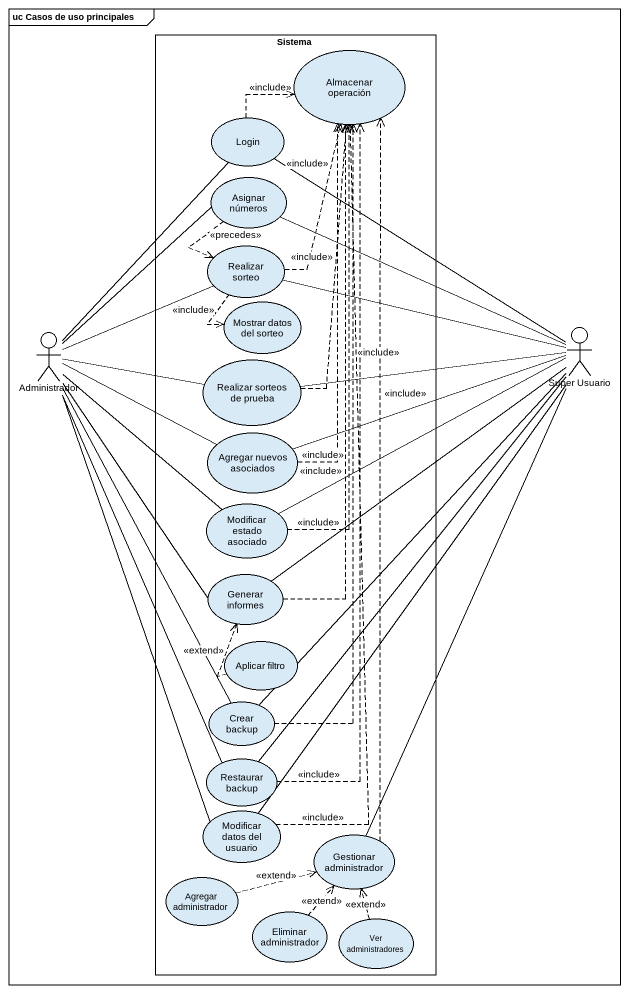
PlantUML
@startuml
mainframe uc Casos de uso principales
rectangle Sistema {
  usecase "Almacenar operación" as Almacenar_operación
  usecase Login
  usecase "Asignar números" as Asignar_números
  usecase "Realizar sorteo" as Realizar_sorteo
  usecase "Mostrar datos del sorteo" as Mostrar_datos_del_sorteo
  usecase "Realizar sorteos de prueba" as Realizar_sorteos_de_prueba
  usecase "Agregar nuevos asociados" as Agregar_nuevos_asociados
  usecase "Modificar estado asociado" as Modificar_estado_asociado
  usecase "Generar informes" as Generar_informes
  usecase "Aplicar filtro" as Aplicar_filtro
  usecase "Crear backup" as Crear_backup
  usecase "Restaurar backup" as Restaurar_backup
  usecase "Modificar datos del usuario" as Modificar_datos_del_usuario
  usecase "Gestionar administrador" as Gestionar_administrador
  usecase "Agregar administrador" as Agregar_administrador
  usecase "Eliminar administrador" as Eliminar_administrador
  usecase "Ver administradores" as Ver_administradores
}
actor Administrador
actor "Super Usuario" as Super_Usuario
Login .right.> Almacenar_operación : <<include>>
Asignar_números ..> Realizar_sorteo : <<precedes>>
Realizar_sorteo .up.> Almacenar_operación : <<include>>
Realizar_sorteo ..> Mostrar_datos_del_sorteo : <<include>>
Administrador -up- Login
Administrador -up- Asignar_números
Administrador -up- Realizar_sorteo
Administrador -right- Realizar_sorteos_de_prueba
Administrador -right- Agregar_nuevos_asociados
Administrador -- Modificar_estado_asociado
Administrador -- Generar_informes
Administrador -- Crear_backup
Administrador -- Restaurar_backup
Administrador -- Modificar_datos_del_usuario
Realizar_sorteos_de_prueba .up.> Almacenar_operación : <<include>>
Super_Usuario -up- Login
Super_Usuario -left- Asignar_números
Super_Usuario -left- Realizar_sorteo
Super_Usuario -left- Realizar_sorteos_de_prueba
Super_Usuario -left- Agregar_nuevos_asociados
Super_Usuario -left- Modificar_estado_asociado
Super_Usuario -- Generar_informes
Super_Usuario -- Crear_backup
Super_Usuario -- Restaurar_backup
Super_Usuario -- Modificar_datos_del_usuario
Super_Usuario -- Gestionar_administrador
Agregar_nuevos_asociados .up.> Almacenar_operación : <<include>>
Modificar_estado_asociado .up.> Almacenar_operación : <<include>>
Generar_informes .up.> Almacenar_operación : <<include>>
Aplicar_filtro .up.> Generar_informes : <<extend>>
Crear_backup .up.> Almacenar_operación : <<include>>
Restaurar_backup .up.> Almacenar_operación : <<include>>
Modificar_datos_del_usuario .up.> Almacenar_operación : <<include>>
Gestionar_administrador .up.> Almacenar_operación : <<include>>
Agregar_administrador .right.> Gestionar_administrador : <<extend>>
Eliminar_administrador .up.> Gestionar_administrador : <<extend>>
Ver_administradores .up.> Gestionar_administrador : <<extend>>
@enduml
